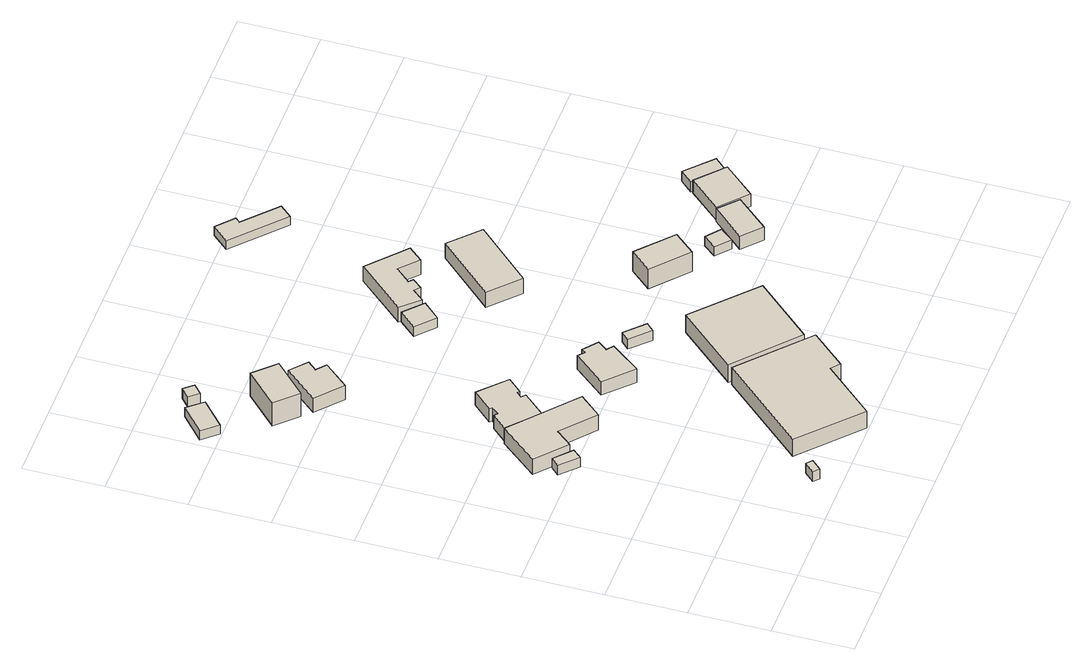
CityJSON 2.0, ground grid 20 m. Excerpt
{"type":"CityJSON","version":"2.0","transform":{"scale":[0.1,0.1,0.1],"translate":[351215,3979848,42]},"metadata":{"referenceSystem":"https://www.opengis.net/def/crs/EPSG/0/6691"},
"CityObjects":{
"building1":{"type":"Building","attributes":{"measuredHeight":3},"geometry":[{"type":"Solid","lod":"1","boundaries":[[[[0,1,2,3]],[[2,4,5,3]],[[1,6,4,2]],[[0,7,6,1]],[[3,5,7,0]],[[4,6,7,5]]]]}]},
"building2":{"type":"Building","attributes":{"measuredHeight":3},"geometry":[{"type":"Solid","lod":"1","boundaries":[[[[8,9,10,11]],[[10,12,13,11]],[[9,14,12,10]],[[8,15,14,9]],[[11,13,15,8]],[[12,14,15,13]]]]}]},
"building3":{"type":"Building","attributes":{"measuredHeight":6.3},"geometry":[{"type":"Solid","lod":"1","boundaries":[[[[16,17,18,19,20,21]],[[20,22,23,21]],[[19,24,22,20]],[[18,25,24,19]],[[17,26,25,18]],[[16,27,26,17]],[[21,23,27,16]],[[22,24,25,26,27,23]]]]}]},
"building4":{"type":"Building","attributes":{"measuredHeight":2.6},"geometry":[{"type":"Solid","lod":"1","boundaries":[[[[28,29,30,31]],[[30,32,33,31]],[[29,34,32,30]],[[28,35,34,29]],[[31,33,35,28]],[[32,34,35,33]]]]}]},
"building5":{"type":"Building","attributes":{"measuredHeight":5.2},"geometry":[{"type":"Solid","lod":"1","boundaries":[[[[36,37,38,39,40,41,42,43,44,45,46,47]],[[46,48,49,47]],[[45,50,48,46]],[[44,51,50,45]],[[43,52,51,44]],[[42,53,52,43]],[[41,54,53,42]],[[40,55,54,41]],[[39,56,55,40]],[[38,57,56,39]],[[37,58,57,38]],[[36,59,58,37]],[[47,49,59,36]],[[48,50,51,52,53,54,55,56,57,58,59,49]]]]}]},
"building6":{"type":"Building","attributes":{"measuredHeight":8},"geometry":[{"type":"Solid","lod":"1","boundaries":[[[[60,61,62,63]],[[62,64,65,63]],[[61,66,64,62]],[[60,67,66,61]],[[63,65,67,60]],[[64,66,67,65]]]]}]},
"building7":{"type":"Building","attributes":{"measuredHeight":3},"geometry":[{"type":"Solid","lod":"1","boundaries":[[[[68,69,70,71]],[[70,72,73,71]],[[69,74,72,70]],[[68,75,74,69]],[[71,73,75,68]],[[72,74,75,73]]]]}]},
"building8":{"type":"Building","attributes":{"measuredHeight":7.3},"geometry":[{"type":"Solid","lod":"1","boundaries":[[[[76,77,78,79,80,81]],[[80,82,83,81]],[[79,84,82,80]],[[78,85,84,79]],[[77,86,85,78]],[[76,87,86,77]],[[81,83,87,76]],[[82,84,85,86,87,83]]]]}]},
"building9":{"type":"Building","attributes":{"measuredHeight":4.4},"geometry":[{"type":"Solid","lod":"1","boundaries":[[[[88,89,90,91,92,93]],[[92,94,95,93]],[[91,96,94,92]],[[90,97,96,91]],[[89,98,97,90]],[[88,99,98,89]],[[93,95,99,88]],[[94,96,97,98,99,95]]]]}]},
"building10":{"type":"Building","attributes":{"measuredHeight":5.2},"geometry":[{"type":"Solid","lod":"1","boundaries":[[[[100,101,102,103,104,105,106,107]],[[106,108,109,107]],[[105,110,108,106]],[[104,111,110,105]],[[103,112,111,104]],[[102,113,112,103]],[[101,114,113,102]],[[100,115,114,101]],[[107,109,115,100]],[[108,110,111,112,113,114,115,109]]]]}]},
"building11":{"type":"Building","attributes":{"measuredHeight":7.5},"geometry":[{"type":"Solid","lod":"1","boundaries":[[[[116,117,118,119]],[[118,120,121,119]],[[117,122,120,118]],[[116,123,122,117]],[[119,121,123,116]],[[120,122,123,121]]]]}]},
"building12":{"type":"Building","attributes":{"measuredHeight":3},"geometry":[{"type":"Solid","lod":"1","boundaries":[[[[124,125,126,127]],[[126,128,129,127]],[[125,130,128,126]],[[124,131,130,125]],[[127,129,131,124]],[[128,130,131,129]]]]}]},
"building13":{"type":"Building","attributes":{"measuredHeight":3},"geometry":[{"type":"Solid","lod":"1","boundaries":[[[[132,133,134,135]],[[134,136,137,135]],[[133,138,136,134]],[[132,139,138,133]],[[135,137,139,132]],[[136,138,139,137]]]]}]},
"building14":{"type":"Building","attributes":{"measuredHeight":5.4},"geometry":[{"type":"Solid","lod":"1","boundaries":[[[[140,141,142,143,144,145,146,147,148,149]],[[148,150,151,149]],[[147,152,150,148]],[[146,153,152,147]],[[145,154,153,146]],[[144,155,154,145]],[[143,156,155,144]],[[142,157,156,143]],[[141,158,157,142]],[[140,159,158,141]],[[149,151,159,140]],[[150,152,153,154,155,156,157,158,159,151]]]]}]},
"building15":{"type":"Building","attributes":{"measuredHeight":6},"geometry":[{"type":"Solid","lod":"1","boundaries":[[[[160,161,162,163]],[[162,164,165,163]],[[161,166,164,162]],[[160,167,166,161]],[[163,165,167,160]],[[164,166,167,165]]]]}]},
"building16":{"type":"Building","attributes":{"measuredHeight":7},"geometry":[{"type":"Solid","lod":"1","boundaries":[[[[168,169,170,171]],[[170,172,173,171]],[[169,174,172,170]],[[168,175,174,169]],[[171,173,175,168]],[[172,174,175,173]]]]}]},
"building17":{"type":"Building","attributes":{"measuredHeight":2.8},"geometry":[{"type":"Solid","lod":"1","boundaries":[[[[176,177,178,179]],[[178,180,181,179]],[[177,182,180,178]],[[176,183,182,177]],[[179,181,183,176]],[[180,182,183,181]]]]}]},
"building18":{"type":"Building","attributes":{"measuredHeight":2.7},"geometry":[{"type":"Solid","lod":"1","boundaries":[[[[184,185,186,187,188,189]],[[188,190,191,189]],[[187,192,190,188]],[[186,193,192,187]],[[185,194,193,186]],[[184,195,194,185]],[[189,191,195,184]],[[190,192,193,194,195,191]]]]}]},
"building19":{"type":"Building","attributes":{"measuredHeight":4.4},"geometry":[{"type":"Solid","lod":"1","boundaries":[[[[196,197,198,199]],[[198,200,201,199]],[[197,202,200,198]],[[196,203,202,197]],[[199,201,203,196]],[[200,202,203,201]]]]}]},
"building20":{"type":"Building","attributes":{"measuredHeight":4.6},"geometry":[{"type":"Solid","lod":"1","boundaries":[[[[204,205,206,207]],[[206,208,209,207]],[[205,210,208,206]],[[204,211,210,205]],[[207,209,211,204]],[[208,210,211,209]]]]}]},
"building21":{"type":"Building","attributes":{"measuredHeight":3},"geometry":[{"type":"Solid","lod":"1","boundaries":[[[[212,213,214,215]],[[214,216,217,215]],[[213,218,216,214]],[[212,219,218,213]],[[215,217,219,212]],[[216,218,219,217]]]]}]}
},
"vertices":[
[348,78,8],[325,53,8],[311,66,8],[334,90,8],[311,66,38],[334,90,38],[325,53,38],[348,78,38],
[205,605,16],[186,584,16],[144,624,16],[163,644,16],[144,624,46],[163,644,46],[186,584,46],[205,605,46],
[370,639,13],[322,584,13],[239,655,13],[206,616,13],[131,680,13],[212,775,13],[131,680,60],[212,775,60],[206,616,60],[239,655,60],[322,584,60],[370,639,60],
[73,1497,15],[106,1459,15],[41,1402,15],[7,1440,15],[41,1402,42],[7,1440,42],[106,1459,42],[73,1497,42],
[385,818,10],[353,783,10],[348,788,10],[336,775,10],[346,766,10],[297,712,10],[224,779,10],[257,815,10],[265,808,10],[280,825,10],[274,831,10],[319,879,10],[274,831,50],[319,879,50],[280,825,50],[265,808,50],[257,815,50],[224,779,50],[297,712,50],[346,766,50],[336,775,50],[348,788,50],[353,783,50],[385,818,50],
[237,1324,14],[156,1245,14],[105,1297,14],[186,1376,14],[105,1297,85],[186,1376,85],[156,1245,85],[237,1324,85],
[130,1521,15],[150,1498,15],[126,1477,15],[106,1500,15],[126,1477,45],[106,1500,45],[150,1498,45],[130,1521,45],
[734,196,8],[657,111,8],[635,129,8],[522,4,8],[379,136,8],[569,344,8],[379,136,60],[569,344,60],[522,4,60],[635,129,60],[657,111,60],[734,196,60],
[293,1271,12],[273,1248,12],[297,1228,12],[243,1167,12],[179,1223,12],[252,1307,12],[179,1223,56],[252,1307,56],[243,1167,56],[297,1228,56],[273,1248,56],[293,1271,56],
[568,663,9],[549,639,9],[566,626,9],[508,552,9],[441,616,9],[509,696,9],[525,682,9],[532,692,9],[525,682,50],[532,692,50],[509,696,50],[441,616,50],[508,552,50],[566,626,50],[549,639,50],[568,663,50],
[854,362,8],[724,220,8],[573,353,8],[705,498,8],[573,353,62],[705,498,62],[724,220,62],[854,362,62],
[676,581,7],[657,562,7],[611,607,7],[630,626,7],[611,607,37],[630,626,37],[657,562,37],[676,581,37],
[584,1085,9],[545,1043,9],[499,1085,9],[538,1127,9],[499,1085,39],[538,1127,39],[545,1043,39],[584,1085,39],
[741,1172,4],[710,1137,4],[665,1178,4],[631,1141,4],[641,1132,4],[621,1108,4],[607,1120,4],[582,1092,4],[540,1135,4],[648,1255,4],[540,1135,49],[648,1255,49],[582,1092,49],[607,1120,49],[621,1108,49],[641,1132,49],[631,1141,49],[665,1178,49],[710,1137,49],[741,1172,49],
[848,1031,8],[717,892,8],[645,959,8],[776,1099,8],[645,959,54],[776,1099,54],[717,892,54],[848,1031,54],
[908,549,7],[821,626,7],[867,678,7],[954,601,7],[867,678,67],[954,601,67],[821,626,67],[908,549,67],
[1035,519,8],[1008,486,8],[972,516,8],[999,548,8],[972,516,36],[999,548,36],[1008,486,36],[1035,519,36],
[804,1502,5],[777,1472,5],[653,1585,5],[691,1626,5],[733,1588,5],[723,1576,5],[733,1588,32],[723,1576,32],[691,1626,32],[653,1585,32],[777,1472,32],[804,1502,32],
[1133,506,7],[1060,425,7],[1013,468,7],[1086,549,7],[1013,468,47],[1086,549,47],[1060,425,47],[1133,506,47],
[1158,489,8],[1090,550,8],[1162,629,8],[1230,568,8],[1162,629,47],[1230,568,47],[1090,550,47],[1158,489,47],
[1258,604,8],[1229,573,8],[1164,635,8],[1192,666,8],[1164,635,38],[1192,666,38],[1229,573,38],[1258,604,38]
]}
